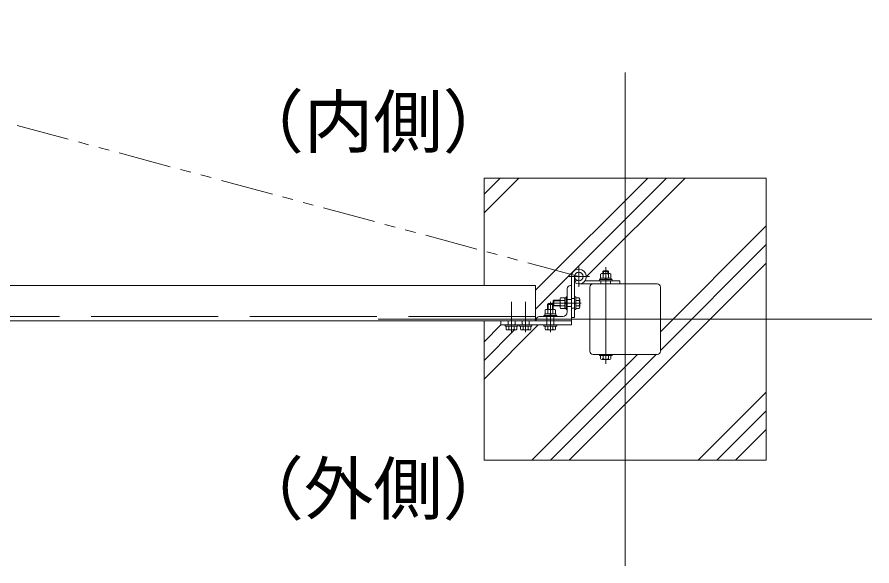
# Model space of a CAD drawing. Units: millimetres, scale not verified. Extents: x -6300 to 6300, y -4455 to 4455.
# Drawn here: x -1522 to -309, y 2212 to 2991 of the extents above; entities that cross this region are included whole.
import ezdxf
from ezdxf.enums import TextEntityAlignment as Align

# ---------------------------------------------------------------- set-up
doc = ezdxf.new("R2010")
doc.units = ezdxf.units.MM
doc.header["$LTSCALE"] = 30
for name, pattern in [('DASHED', [7.5, 6, -1.5]), ('USER1', [50.8, 31.75, -6.35, 6.35, -6.35]), ('USER2', [0.375, 0.25, -0.125]), ('USER3', [5, 2.5, -0.5, 0.5, -0.5, 0.5, -0.5])]:
    doc.linetypes.add(name, pattern=pattern)
for name, color, linetype, lineweight in [('0-0_D-TTL-TXT', 7, 'Continuous', 18), ('0-1_D-STR1', 1, 'Continuous', 18), ('0-2_D-BMK', 2, 'USER1', 13), ('0-3_D-STR4', 7, 'Continuous', 9), ('0-5_D-DCR-HCH', 7, 'Continuous', 9), ('0-9_D-STR3', 3, 'Continuous', 13)]:
    doc.layers.add(name, color=color, linetype=linetype, lineweight=lineweight)
doc.styles.add('ＭＳ ゴシック', font='')
doc.styles.get('ＭＳ ゴシック').set_extended_font_data('MS Gothic')

msp = doc.modelspace()

# ---------------------------------------------------------------- linework, layer by layer
at = {"layer": '0-1_D-STR1'}
for p, q in [((-786.41, 2609.9), (-2098.41, 2609.9)), ((-786.41, 2609.9), (-786.41, 2559.9)), ((-709.41, 2516.7), (-709.41, 2607.5)), ((-614.01, 2612.1), (-704.81, 2612.1)), ((-609.41, 2516.7), (-609.41, 2607.5)), ((-741.41, 2572.4), (-741.41, 2605.4)), ((-786.41, 2559.9), (-2098.41, 2559.9)), ((-780.91, 2565.9), (-747.91, 2565.9)), ((-614.01, 2512.1), (-704.81, 2512.1))]:
    msp.add_line(p, q, dxfattribs=at)
at = {"layer": '0-1_D-STR1', "linetype": 'DASHED'}
for p, q in [((-735.41, 2589.9), (-741.41, 2589.9)), ((-735.41, 2579.9), (-741.41, 2579.9)), ((-786.41, 2565.9), (-2098.41, 2565.9)), ((-770.41, 2559.9), (-770.41, 2565.9)), ((-760.41, 2565.9), (-760.41, 2559.9))]:
    msp.add_line(p, q, dxfattribs=at)
at = {"layer": '0-1_D-STR1'}
msp.add_lwpolyline([(-736.91, 2609.9), (-735.41, 2609.9), (-735.41, 2559.9), (-785.41, 2559.9), (-785.41, 2561.4)], dxfattribs=at)
for centre, radius, start, end in [((-736.91, 2605.4), 4.5, 90, 180), ((-704.81, 2607.5), 4.6, 90, 180), ((-614.01, 2607.5), 4.6, 0, 90), ((-747.91, 2572.4), 6.5, 270, 0), ((-780.91, 2561.4), 4.5, 90, 180), ((-704.81, 2516.7), 4.6, 180, 270), ((-614.01, 2516.7), 4.6, 270, 0)]:
    msp.add_arc(centre, radius, start, end, dxfattribs=at)
at = {"layer": '0-2_D-BMK', "linetype": 'USER3'}
msp.add_line((-724.91, 2622.6), (-2093.34, 2990.61), dxfattribs=at)
at = {"layer": '0-2_D-BMK'}
for p, q in [((-659.41, 2212.1), (-659.41, 2912.1)), ((-724.91, 2637.46), (-724.91, 2607.74)), ((-686.91, 2498.6), (-686.91, 2636.1)), ((-710.05, 2622.6), (-739.77, 2622.6)), ((-820.42, 2543.9), (-820.42, 2586.8)), ((-800.42, 2543.9), (-800.42, 2586.8)), ((-765.41, 2543.9), (-765.41, 2586.8)), ((-763.31, 2584.9), (-721.76, 2584.9)), ((-309.41, 2562.1), (-1009.41, 2562.1))]:
    msp.add_line(p, q, dxfattribs=at)
at = {"layer": '0-3_D-STR4'}
msp.add_line((-859.41, 2762.1), (-859.41, 2609.9), dxfattribs=at)
msp.add_lwpolyline([(-859.41, 2559.9), (-859.41, 2362.1), (-459.41, 2362.1), (-459.41, 2762.1), (-859.41, 2762.1)], dxfattribs=at)
at = {"layer": '0-5_D-DCR-HCH'}
for p, q in [((-859.41, 2712.71), (-810.03, 2762.1)), ((-859.41, 2739.23), (-836.54, 2762.1)), ((-786.41, 2576.53), (-600.84, 2762.1)), ((-786.41, 2603.04), (-627.36, 2762.1)), ((-714.43, 2621.99), (-574.32, 2762.1)), ((-609.41, 2544.34), (-459.41, 2694.34)), ((-609.41, 2517.82), (-459.41, 2667.82)), ((-738.62, 2362.1), (-459.41, 2641.31)), ((-859.41, 2530.04), (-835.41, 2554.04)), ((-859.41, 2477.01), (-782.52, 2553.9)), ((-859.41, 2503.53), (-816.14, 2546.8)), ((-791.65, 2362.1), (-641.65, 2512.1)), ((-765.14, 2362.1), (-615.14, 2512.1)), ((-555.95, 2362.1), (-459.41, 2458.64)), ((-529.43, 2362.1), (-459.41, 2432.12)), ((-502.92, 2362.1), (-459.41, 2405.6))]:
    msp.add_line(p, q, dxfattribs=at)
at = {"layer": '0-9_D-STR3'}
for p, q in [((-689.91, 2626.7), (-689.91, 2630.5)), ((-682.91, 2629.5), (-683.91, 2630.5)), ((-735.41, 2564.6), (-735.41, 2622.6)), ((-730.91, 2564.6), (-730.91, 2622.6)), ((-694.61, 2618.2), (-694.61, 2620.2)), ((-694.41, 2620.2), (-694.41, 2626)), ((-679.41, 2620.2), (-694.41, 2620.2)), ((-681.13, 2626.7), (-692.68, 2626.7)), ((-690.91, 2626.7), (-690.91, 2629.5)), ((-690.66, 2620.2), (-690.66, 2626)), ((-686.54, 2618.2), (-687.69, 2620.2)), ((-685.84, 2618.2), (-687, 2620.2)), ((-683.16, 2620.2), (-683.16, 2626)), ((-682.91, 2626.7), (-682.91, 2629.5)), ((-679.41, 2620.2), (-679.41, 2626)), ((-728.34, 2617.68), (-730.91, 2613.98)), ((-666.91, 2612.1), (-724.91, 2612.1)), ((-666.91, 2616.6), (-716.29, 2616.6)), ((-695.91, 2616.6), (-695.91, 2618.2)), ((-677.91, 2618.2), (-695.91, 2618.2)), ((-695.91, 2616.6), (-677.91, 2616.6)), ((-679.21, 2618.2), (-694.61, 2618.2)), ((-677.91, 2616.6), (-677.91, 2618.2)), ((-666.91, 2616.6), (-666.91, 2612.1)), ((-769.41, 2583.1), (-768.21, 2584.3)), ((-769.41, 2576), (-769.41, 2583.1)), ((-768.66, 2576), (-768.66, 2583.85)), ((-768.21, 2584.3), (-762.61, 2584.3)), ((-762.16, 2576), (-762.16, 2583.85)), ((-761.41, 2576), (-761.41, 2583.1)), ((-761.31, 2588.15), (-760.31, 2588.9)), ((-751.51, 2588.9), (-760.31, 2588.9)), ((-760.31, 2588.9), (-760.31, 2580.9)), ((-751.51, 2590.68), (-751.51, 2579.13)), ((-745.01, 2592.4), (-750.81, 2592.4)), ((-745.01, 2588.65), (-750.81, 2588.65)), ((-745.01, 2592.4), (-745.01, 2577.4)), ((-745.01, 2584.52), (-743.01, 2585.68)), ((-745.01, 2583.83), (-743.01, 2584.99)), ((-743.01, 2593.9), (-743.01, 2575.9)), ((-741.41, 2593.9), (-743.01, 2593.9)), ((-724.89, 2592.4), (-729.31, 2592.4)), ((-729.31, 2592.4), (-729.31, 2577.4)), ((-724.89, 2588.66), (-729.31, 2588.66)), ((-723.81, 2590.53), (-723.81, 2579.27)), ((-772.91, 2569.5), (-772.91, 2575.3)), ((-759.63, 2576), (-771.18, 2576)), ((-769.16, 2569.5), (-769.16, 2575.3)), ((-761.66, 2569.5), (-761.66, 2575.3)), ((-761.31, 2581.65), (-760.31, 2580.9)), ((-751.51, 2581.65), (-761.31, 2581.65)), ((-751.51, 2580.9), (-760.31, 2580.9)), ((-757.91, 2569.5), (-757.91, 2575.3)), ((-745.01, 2581.15), (-750.81, 2581.15)), ((-745.01, 2577.4), (-750.81, 2577.4)), ((-724.89, 2581.14), (-729.31, 2581.14)), ((-724.89, 2577.4), (-729.31, 2577.4)), ((-756.41, 2565.9), (-774.41, 2565.9)), ((-757.91, 2569.5), (-772.91, 2569.5)), ((-765.04, 2567.5), (-766.19, 2569.5)), ((-764.34, 2567.5), (-765.5, 2569.5)), ((-730.91, 2564.6), (-735.41, 2564.6)), ((-827.92, 2547.88), (-827.92, 2552.3)), ((-827.92, 2552.3), (-812.92, 2552.3)), ((-826.04, 2546.8), (-814.79, 2546.8)), ((-824.17, 2547.88), (-824.17, 2552.3)), ((-816.66, 2547.88), (-816.66, 2552.3)), ((-812.92, 2547.88), (-812.92, 2552.3)), ((-807.92, 2547.88), (-807.92, 2552.3)), ((-807.92, 2552.3), (-792.92, 2552.3)), ((-806.04, 2546.8), (-794.79, 2546.8)), ((-804.17, 2547.88), (-804.17, 2552.3)), ((-796.66, 2547.88), (-796.66, 2552.3)), ((-792.92, 2547.88), (-792.92, 2552.3)), ((-772.91, 2547.88), (-772.91, 2552.3)), ((-772.91, 2552.3), (-757.91, 2552.3)), ((-771.04, 2546.8), (-759.78, 2546.8)), ((-769.17, 2547.88), (-769.17, 2552.3)), ((-761.65, 2547.88), (-761.65, 2552.3)), ((-757.91, 2547.88), (-757.91, 2552.3)), ((-677.91, 2512.1), (-695.91, 2512.1)), ((-695.91, 2510.5), (-695.91, 2512.1)), ((-677.91, 2510.5), (-695.91, 2510.5)), ((-694.41, 2506.08), (-694.41, 2510.5)), ((-679.41, 2510.5), (-694.41, 2510.5)), ((-690.67, 2506.08), (-690.67, 2510.5)), ((-683.15, 2506.08), (-683.15, 2510.5)), ((-679.41, 2506.08), (-679.41, 2510.5)), ((-677.91, 2510.5), (-677.91, 2512.1)), ((-681.28, 2505), (-692.54, 2505))]:
    msp.add_line(p, q, dxfattribs=at)
at = {"layer": '0-9_D-STR3', "linetype": 'USER2'}
for p, q in [((-693.66, 2616.6), (-693.66, 2612.1)), ((-680.16, 2616.6), (-680.16, 2612.1)), ((-730.91, 2591.35), (-735.41, 2591.35)), ((-730.91, 2577.85), (-735.41, 2577.85))]:
    msp.add_line(p, q, dxfattribs=at)
at = {"layer": '0-9_D-STR3', "linetype": 'DASHED'}
for p, q in [((-825.42, 2553.9), (-825.42, 2559.9)), ((-815.42, 2553.9), (-815.42, 2559.9)), ((-805.42, 2553.9), (-805.42, 2559.9)), ((-795.42, 2553.9), (-795.42, 2559.9)), ((-770.41, 2553.9), (-770.41, 2559.9)), ((-760.41, 2553.9), (-760.41, 2559.9))]:
    msp.add_line(p, q, dxfattribs=at)
at = {"layer": '0-9_D-STR3'}
for points in [[(-682.91, 2629.5), (-690.91, 2629.5), (-689.91, 2630.5)], [(-683.91, 2626.7), (-683.91, 2630.5), (-689.91, 2630.5)], [(-679.21, 2618.2), (-679.21, 2620.2), (-694.61, 2620.2)], [(-769.41, 2583.1), (-761.41, 2583.1), (-762.61, 2584.3)], [(-751.51, 2588.15), (-761.31, 2588.15), (-761.31, 2581.65)], [(-745.01, 2577.2), (-745.01, 2592.6), (-743.01, 2592.6)], [(-745.01, 2577.2), (-743.01, 2577.2), (-743.01, 2592.6)], [(-741.41, 2593.9), (-741.41, 2575.9), (-743.01, 2575.9)], [(-756.41, 2565.9), (-756.41, 2567.5), (-774.41, 2567.5), (-774.41, 2565.9)], [(-757.71, 2567.5), (-773.11, 2567.5), (-773.11, 2569.5)], [(-757.71, 2567.5), (-757.71, 2569.5), (-773.11, 2569.5)]]:
    msp.add_lwpolyline(points, dxfattribs=at)
for points in [[(-730.91, 2575.9), (-729.31, 2575.9), (-729.31, 2593.9), (-730.91, 2593.9)], [(-735.41, 2559.9), (-735.41, 2553.9), (-835.41, 2553.9), (-835.41, 2559.9)], [(-811.42, 2552.3), (-829.42, 2552.3), (-829.42, 2553.9), (-811.42, 2553.9)], [(-791.42, 2552.3), (-809.42, 2552.3), (-809.42, 2553.9), (-791.42, 2553.9)], [(-756.41, 2552.3), (-774.41, 2552.3), (-774.41, 2553.9), (-756.41, 2553.9)]]:
    msp.add_lwpolyline(points, close=True, dxfattribs=at)
msp.add_circle((-724.91, 2622.6), 6, dxfattribs=at)
for centre, radius, start, end in [((-724.91, 2622.6), 10.5, 235.1501, 180), ((-724.91, 2622.6), 6, 235.1501, 180), ((-692.54, 2623.85), 2.85, 48.86501, 131.13492), ((-686.91, 2616.3), 10.39, 68.85291, 111.14701), ((-681.29, 2623.86), 2.85, 48.83488, 131.16505), ((-748.67, 2590.52), 2.85, 138.83491, 221.16509), ((-741.12, 2584.9), 10.39, 158.85295, 201.14705), ((-725.97, 2590.53), 2.16, 300, 60), ((-730.89, 2584.9), 7.08, 327.93138, 32.06862), ((-771.04, 2573.15), 2.85, 48.86505, 131.13495), ((-765.41, 2565.6), 10.39, 68.85295, 111.14705), ((-759.79, 2573.16), 2.85, 48.83491, 131.16509), ((-748.66, 2579.27), 2.85, 138.86505, 221.13495), ((-725.97, 2579.27), 2.16, 300, 60), ((-826.04, 2548.96), 2.16, 210, 330), ((-820.42, 2553.88), 7.08, 237.93138, 302.06862), ((-814.79, 2548.96), 2.16, 210, 330), ((-806.04, 2548.96), 2.16, 210, 330), ((-800.42, 2553.88), 7.08, 237.93138, 302.06862), ((-794.79, 2548.96), 2.16, 210, 330), ((-771.04, 2548.96), 2.16, 210, 330), ((-765.41, 2553.88), 7.08, 237.93138, 302.06862), ((-759.78, 2548.96), 2.16, 210, 330), ((-692.54, 2507.16), 2.16, 209.99996, 329.99996), ((-686.91, 2512.08), 7.08, 237.93134, 302.06858), ((-681.28, 2507.16), 2.16, 209.99996, 329.99996)]:
    msp.add_arc(centre, radius, start, end, dxfattribs=at)

# ---------------------------------------------------------------- texts
at = {"layer": '0-0_D-TTL-TXT', "style": 'ＭＳ ゴシック'}
for s, p in [('（内側）', (-1213.29, 2784.48)), ('（外側）', (-1213.29, 2263.99))]:
    msp.add_text(s, height=72.14, dxfattribs=at).set_placement(p, align=Align.BOTTOM_LEFT)

doc.saveas('drawing.dxf')
